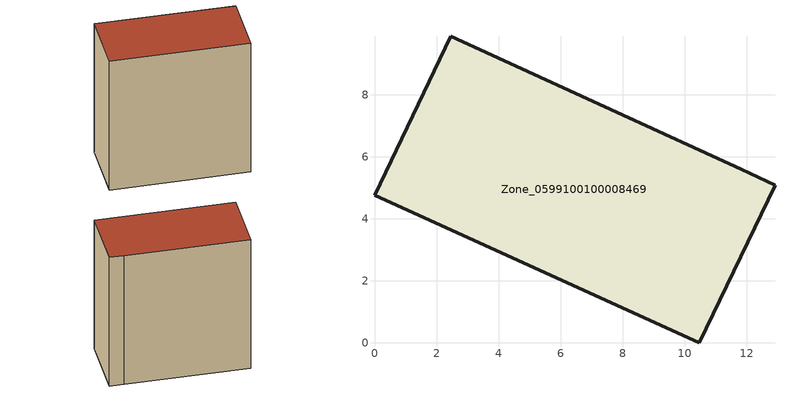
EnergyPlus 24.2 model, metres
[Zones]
Zone_0599100100008469
 floor ground (C_G): 11.83,5.6 12.91,5.08 10.48,0 0,4.75 2.46,9.88 z0
 wall outside (C_F): 0,4.75 10.48,0 12.91,5.08 11.83,5.6 2.46,9.88 0,4.75 z0:12.06
 roof outside (C_R): 2.46,9.88 0,4.75 10.48,0 12.91,5.08 11.83,5.6 z12.06
[BUILDING]
Pand.0599100100008469: North Axis=0; Terrain=City; Loads Convergence Tolerance Value=0.04; Temperature Convergence Tolerance Value=0.4; Solar Distribution=FullExterior; Maximum Number of Warmup Days=25; Minimum Number of Warmup Days=1
[Site:Location]
Rotterdam.The.Hague.AP_ZH_NLD Design_Conditions: Latitude=51.96; Longitude=4.45; Time Zone=1; Elevation=-4.5
[SITE:GROUNDTEMPERATURE:BUILDINGSURFACE]
18, 18, 18, 18, 18, 18, 18, 18, 18, 18, 18, 18
[MATERIAL] Thermal Absorptance=0.9; Solar Absorptance=0.7; Visible Absorptance=0.7
Name | Roughness | Thickness | Conductivity | Density | Specific Heat
G.TI.2015-2018 | MediumSmooth | 0.15 | 0.0428571 | 540 | 1210
F.TI.2015-2018 | Rough | 0.3 | 0.0666667 | 1920 | 840
R.TI.2015-2018 | MediumRough | 0.2 | 0.0333333 | 1500 | 1000
[CONSTRUCTION]
C_G: G.TI.2015-2018
C_F: F.TI.2015-2018
C_R: R.TI.2015-2018
[ZONE]
Zone_0599100100008469: Type=1; Multiplier=1; Ceiling Height=Autocalculate; Volume=Autocalculate; Floor Area=autocalculate; Part of Total Floor Area=Yes
[ZONEINFILTRATION:DESIGNFLOWRATE]
Infil_Zone_0599100100008469: Zone or ZoneList or Space or SpaceList=Zone_0599100100008469; Schedule=AlwaysOn; Design Flow Rate Calculation Method=Flow/Area; Flow Rate per Floor Area=0.0015; Constant Term Coefficient=1; Temperature Term Coefficient=0; Velocity Term Coefficient=0; Velocity Squared Term Coefficient=0
[HVACTEMPLATE:ZONE:IDEALLOADSAIRSYSTEM]
Zone_0599100100008469: Maximum Heating Supply Air Temperature=50; Minimum Cooling Supply Air Temperature=13; Maximum Heating Supply Air Humidity Ratio=0.0156; Minimum Cooling Supply Air Humidity Ratio=0.0077; Heating Limit=NoLimit; Cooling Limit=NoLimit; Dehumidification Control Type=ConstantSensibleHeatRatio; Cooling Sensible Heat Ratio=0.7; Dehumidification Setpoint=60; Humidification Control Type=None; Humidification Setpoint=30; Outdoor Air Method=None; Outdoor Air Flow Rate per Person=0.00944; Outdoor Air Flow Rate per Zone Floor Area=0; Outdoor Air Flow Rate per Zone=0; Demand Controlled Ventilation Type=None; Outdoor Air Economizer Type=NoEconomizer; Heat Recovery Type=None; Sensible Heat Recovery Effectiveness=0.7; Latent Heat Recovery Effectiveness=0.65
[ZONECONTROL:THERMOSTAT]
ThermostatControl_Zone_0599100100008469: Zone or ZoneList=Zone_0599100100008469; Control Type Schedule=DualSetpointControlType; Control 1=Thermostat_Zone_0599100100008469; Temperature Difference Between Cutout And Setpoint=0
[THERMOSTATSETPOINT:DUALSETPOINT]
Thermostat_Zone_0599100100008469: Heating Setpoint Temperature Schedule=HeatingSetpoint_Zone_0599100100008469; Cooling Setpoint Temperature Schedule=CoolingSetpoint_Zone_0599100100008469
[SCHEDULE:COMPACT]
HeatingSetpoint_Zone_0599100100008469: Through: 12/31, For: AllDays, Until: 24:00, 21
CoolingSetpoint_Zone_0599100100008469: Through: 12/31, For: AllDays, Until: 24:00, 24
DualSetpointControlType: Through: 12/31, For: AllDays, Until: 24:00, 4
AlwaysOn: Through: 12/31, For: AllDays, Until: 24:00, 1
